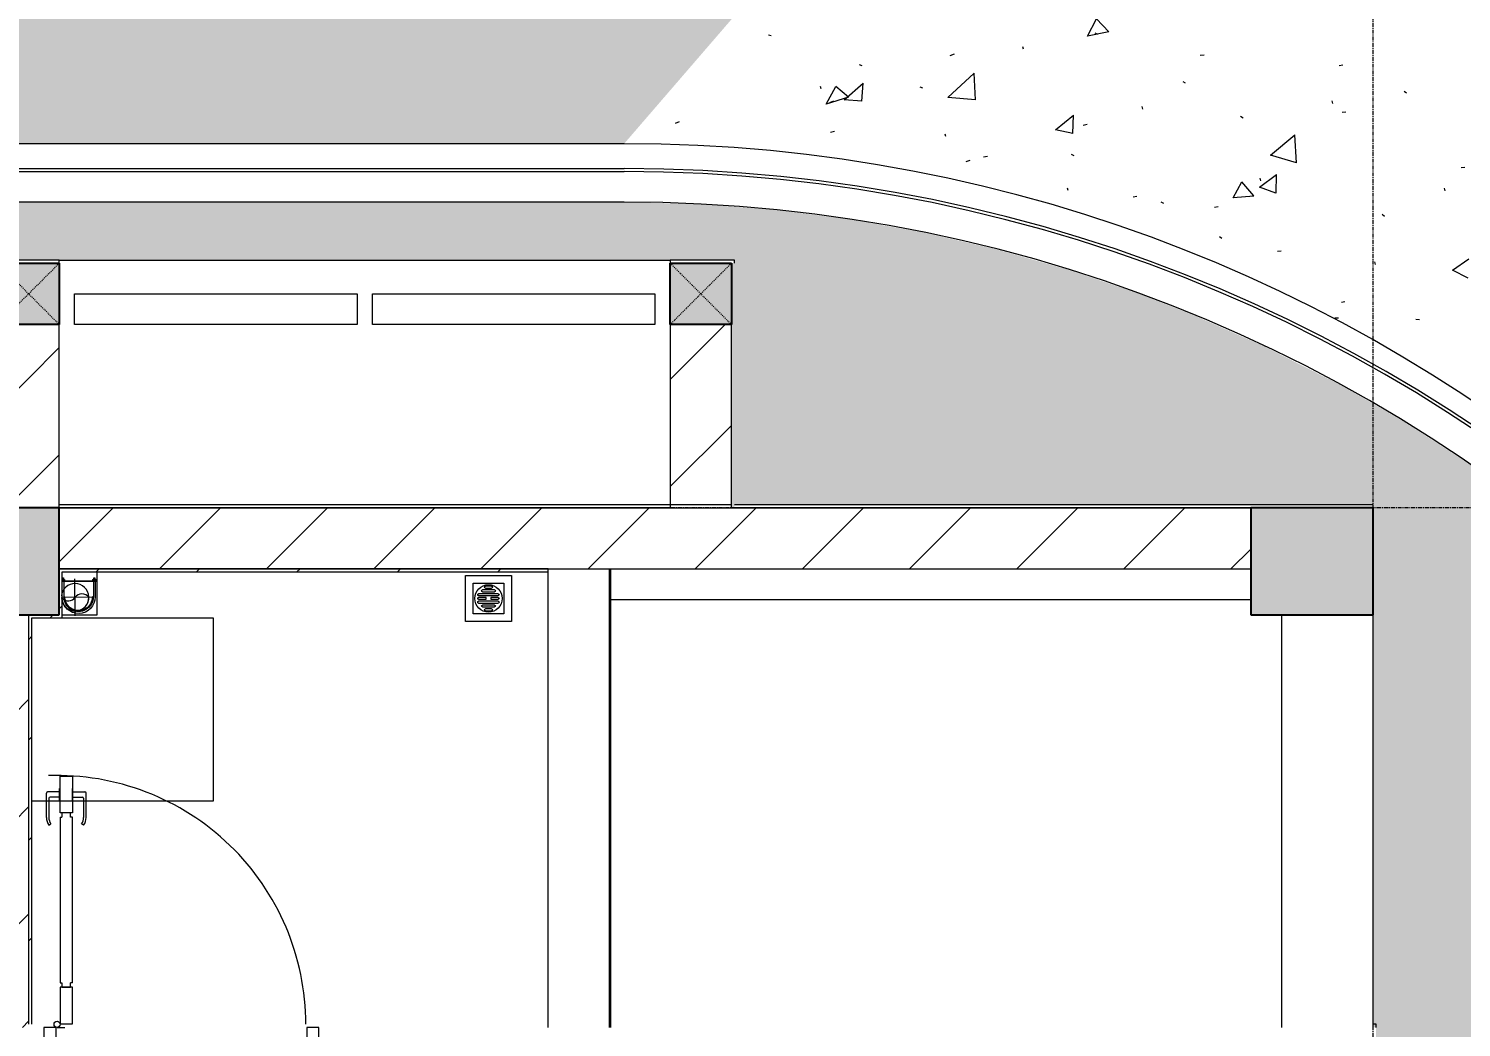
# Model space of a CAD drawing. Header units: millimetres. Extents: x 5121 to 246734, y -48180 to 129206.
# Drawn here: x 122853 to 127542, y 76537 to 79805 of the extents above; entities that cross this region are included whole.
import ezdxf

# ---------------------------------------------------------------- set-up
doc = ezdxf.new("R2010")
doc.units = ezdxf.units.MM
for name, pattern in [('Dash', [6, 3, -3]), ('Grid Line', [22.225, 12.7, -3.175, 3.175, -3.175]), ('IMPORT-CENTER _3_', [10.16, 6.35, -1.27, 1.27, -1.27])]:
    doc.linetypes.add(name, pattern=pattern)
for name, color, linetype, lineweight in [('0-1', 7, 'Continuous', 5), ('A-ANNO-DIMS', 211, 'Continuous', 9), ('A-ANNO-DIMS-310', 211, 'Continuous', 9), ('A-DETL-GENF-1', 50, 'Continuous', 9), ('A-DOOR-1', 253, 'Continuous', 9), ('A-DOOR-2', 50, 'Continuous', 9), ('A-FLOR', 192, 'Continuous', 9), ('A-FLOR-1', 50, 'Continuous', 9), ('A-FLOR-PATT', 8, 'Continuous', 9), ('A-GLAZ-CWMG', 51, 'Continuous', 9), ('A-WALL', 113, 'Continuous', 9), ('A-WALL-1', 250, 'Continuous', 18), ('A-WALL-2', 50, 'Continuous', 9), ('A-WALL-FNSH-1', 50, 'Continuous', 9), ('A-WALL-PATT-1', 9, 'Continuous', 9), ('A-WALL-PATT-2', 50, 'Continuous', 9), ('A-WALL-PATT-3', 111, 'Continuous', 9), ('G-IMPT', 8, 'Continuous', 9), ('G-IMPT-1', 254, 'Continuous', 9), ('G-IMPT-2', 8, 'IMPORT-CENTER _3_', 9), ('I-FURN-1', 253, 'Continuous', 9), ('I-WALL', 2, 'Continuous', 9), ('M-EQPM', 50, 'Continuous', 9), ('S-BEAM-1', 50, 'Continuous', 9), ('S-COLS', 52, 'Continuous', 9), ('S-COLS-1', 7, 'Continuous', 5), ('S-COLS-2', 10, 'Continuous', 25), ('S-COLS-3', 50, 'Continuous', 9), ('S-COLS-5', 52, 'Continuous', 25), ('S-COLS-HDLN', 52, 'Dash', 9), ('S-GRID-1', 1, 'Grid Line', 9)]:
    doc.layers.add(name, color=color, linetype=linetype, lineweight=lineweight)
doc.styles.add('Arial_8', font='arial_0.ttf', dxfattribs={"width": 0.9, "height": 930})
doc.dimstyles.new('1_Dim_chi_tiet_khu_đất_2', dxfattribs={"dimscale": 304.8, "dimtxt": 948.841242, "dimasz": 1.220472, "dimexe": 1.01706, "dimexo": 0.0625, "dimgap": 0.101706, "dimtad": 1, "dimdec": 0, "dimrnd": 5, "dimzin": 0, "dimdsep": 46, "dimtxsty": 'Arial_8', "dimblk1": 'OBLIQUE', "dimblk2": 'OBLIQUE', "dimsah": 1, "dimcen": 0.09, "dimdle": 1.01706, "dimazin": 0, "dimtfac": 1, "dimtdec": 4, "dimtix": 1, "dimtmove": 0, "dimatfit": 3, "dimfxl": 3.051181, "dimfxlon": 1, "dimtvp": 1, "dimtolj": 1, "dimtzin": 0, "dimarcsym": 2})
pattern_1 = [(45, (0, 0), (-175.3625, 175.3625), [])]
pattern_2 = [(45, (0, 0), (-164.40233, 164.40233), [])]

# ---------------------------------------------------------------- blocks, each defined once
blk = doc.blocks.new('NCV_TKTC_KET CAU_rvt-1-TKCS_MB TỔNG THỂ TẦNG 1')
at = {"layer": 'S-COLS-1'}
for points in [[(122252.6, 77886.9), (122952.6, 77886.9), (122952.6, 78236.9), (122252.6, 78236.9), (122252.6, 77930)], [(127252.6, 77886.9), (127252.6, 78236.9), (126852.6, 78236.9), (126852.6, 77886.9), (126952.6, 77886.9)]]:
    blk.add_hatch(color=256, dxfattribs=at).paths.add_polyline_path(points)
at = {"layer": 'A-FLOR-1'}
blk.add_line((127252.6, 76536.9), (127252.6, 77886.9), dxfattribs=at)
at = {"layer": 'S-BEAM-1'}
for p, q in [((124757.6, 76536.9), (124757.6, 78036.9)), ((124757.6, 77936.9), (126852.6, 77936.9)), ((126952.6, 77886.9), (126952.6, 76536.9)), ((127252.6, 76536.9), (127252.6, 77886.9))]:
    blk.add_line(p, q, dxfattribs=at)
at = {"layer": 'S-COLS-2'}
for p, q in [((122952.6, 78236.9), (122252.6, 78236.9)), ((122952.6, 77886.9), (122952.6, 78236.9)), ((127252.6, 78236.9), (126852.6, 78236.9)), ((126852.6, 78236.9), (126852.6, 77886.9)), ((127252.6, 77886.9), (127252.6, 78236.9)), ((122252.6, 77886.9), (122952.6, 77886.9)), ((126852.6, 77886.9), (127252.6, 77886.9))]:
    blk.add_line(p, q, dxfattribs=at)
blk = doc.blocks.new('MAY GIAT - MAY GIAT_dwg-V124-TKCS_MB TỔNG THỂ TẦNG 1')
at = {"layer": 'G-IMPT-1'}
blk.add_line((5, 596.6), (5, 2.3), dxfattribs=at)
at = {"layer": 'G-IMPT-1', "flags": 128}
blk.add_lwpolyline([(605, 102.3), (605, 596.6), (5, 596.6)], dxfattribs=at)
blk = doc.blocks.new('MAY GIAT - MAY GIAT-V133-TKCS_MB TỔNG THỂ TẦNG 1')
at = {"layer": 'I-FURN-1'}
for p, q in [((5, -596.6), (5, -2.3)), ((605, -102.3), (605, -596.6)), ((605, -596.6), (5, -596.6))]:
    blk.add_line(p, q, dxfattribs=at)
at = {"extrusion": (0, 0, -1), "zscale": -1, "rotation": 180}
blk.add_blockref('MAY GIAT - MAY GIAT_dwg-V124-TKCS_MB TỔNG THỂ TẦNG 1', (0, 0), dxfattribs=at)
blk = doc.blocks.new('DOOR_CW_01 CANH MO-PANEL KINH - DIG_01-900x2200-CỬA NHÔM KÍNH-400868-TKCS_MB TỔNG THỂ TẦNG 1')
at = {"layer": 'A-DETL-GENF-1'}
for p, q in [((-397, 872), (-357, 872)), ((-397, 752), (-397, 872)), ((-357, 872), (-357, 752)), ((-442, 737), (-442, 816.5)), ((-399, 820.5), (-438, 820.5)), ((-434, 799.5), (-434, 737)), ((-399, 803.5), (-430, 803.5)), ((-399, 831.8), (-397, 831.8)), ((-399, 792.2), (-399, 831.8)), ((-397, 792.2), (-397, 831.8)), ((-357, 792.2), (-357, 831.8)), ((-355, 831.8), (-357, 831.8)), ((-355, 792.2), (-355, 831.8)), ((-355, 820.5), (-316, 820.5)), ((-355, 803.5), (-324, 803.5)), ((-320, 799.5), (-320, 737)), ((-312, 737), (-312, 816.5)), ((-397, 792.2), (-399, 792.2)), ((-357, 752), (-397, 752)), ((-363, 752), (-391, 752)), ((-391, 752), (-391, 738)), ((-363, 738), (-363, 752)), ((-357, 792.2), (-355, 792.2)), ((-433.9, 711.2), (-427.3, 715.8)), ((-397, 738), (-391, 738)), ((-397, 738), (-397, 196)), ((-357, 738), (-363, 738)), ((-357, 196), (-357, 738)), ((-320.1, 711.2), (-326.7, 715.8)), ((-397, 196), (-391, 196)), ((-391, 196), (-391, 182)), ((-357, 196), (-363, 196)), ((-363, 182), (-363, 196)), ((-357, 182), (-397, 182)), ((-397, 182), (-397, 62)), ((-391, 182), (-363, 182)), ((-357, 62), (-357, 182)), ((-397, 62), (-357, 62))]:
    blk.add_line(p, q, dxfattribs=at)
blk.add_circle((-407, 60), 10, dxfattribs=at)
for centre, radius, start, end in [((-407, 60), 814, 360, 92), ((-438, 816.5), 4, 90, 180), ((-430, 799.5), 4, 90, 180), ((-324, 799.5), 4, 360, 90), ((-316, 816.5), 4, 0, 90), ((-397, 737), 45, 180, 215), ((-397, 737), 37, 180, 215), ((-357, 737), 37, 325, 0), ((-357, 737), 45, 325, 0)]:
    blk.add_arc(centre, radius, start, end, dxfattribs=at)
at = {"layer": 'A-DOOR-2'}
for p, q in [((-410, 50), (-450, 50)), ((-450, 50), (-450, -50)), ((-410, 0), (-410, 50)), ((-407, 50), (-382, 50)), ((450, 50), (410, 50)), ((410, 50), (410, 0)), ((450, -50), (450, 50)), ((-400, 0), (-410, 0)), ((-400, -50), (-400, 0)), ((410, 0), (400, 0)), ((400, 0), (400, -50)), ((-450, -50), (-400, -50)), ((400, -50), (450, -50))]:
    blk.add_line(p, q, dxfattribs=at)
blk = doc.blocks.new('NCV_TKTC_TANG 1_rvt-1-TKCS_MB TỔNG THỂ TẦNG 1')
at = {"layer": 'A-WALL-PATT-1'}
h = blk.add_hatch(dxfattribs=at)
h.set_pattern_fill('FP_2', color=256, style=0, pattern_type=2)
h.set_pattern_definition(pattern_1)
h.paths.add_polyline_path([(122752.6, 76536.9), (122852.6, 76536.9), (122852.6, 77886.9), (122752.6, 77886.9), (122752.6, 76544.2)])
at = {"layer": 'A-WALL-PATT-2'}
h = blk.add_hatch(dxfattribs=at)
h.set_pattern_fill('FP_10', color=256, style=0, pattern_type=2)
h.set_pattern_definition(pattern_2)
h.paths.add_polyline_path([(122952.6, 78026.9), (124552.6, 78026.9), (124552.6, 78036.9), (122952.6, 78036.9)])
h = blk.add_hatch(dxfattribs=at)
h.set_pattern_fill('FP_10', color=256, style=0, pattern_type=2)
h.set_pattern_definition(pattern_2)
h.paths.add_polyline_path([(122962.6, 77886.9), (122962.6, 78026.9), (122952.6, 78026.9), (122952.6, 77886.9)])
h = blk.add_hatch(dxfattribs=at)
h.set_pattern_fill('FP_10', color=256, style=0, pattern_type=2)
h.set_pattern_definition(pattern_2)
h.paths.add_polyline_path([(122862.6, 76546.9), (122862.6, 77886.9), (122852.6, 77886.9), (122853.3, 76546.9)])
h = blk.add_hatch(dxfattribs=at)
h.set_pattern_fill('FP_10', color=256, style=0, pattern_type=2)
h.set_pattern_definition(pattern_2)
h.paths.add_polyline_path([(122952.6, 77876.9), (122962.6, 77878.5), (122962.6, 77886.9), (122862.6, 77886.9), (122862.6, 77876.9), (122951.8, 77876.9)])
at = {"layer": 'A-WALL-1'}
for p, q in [((124552.6, 78036.9), (122952.6, 78036.9)), ((122952.6, 78036.9), (122952.6, 78026.9)), ((122952.6, 78026.9), (122952.6, 77886.9)), ((122962.6, 78026.9), (124552.6, 78026.9)), ((122962.6, 77886.9), (122962.6, 78026.9)), ((124552.6, 78026.9), (124552.6, 78036.9)), ((122862.6, 77886.9), (122852.6, 77886.9)), ((122952.6, 77886.9), (122862.6, 77886.9)), ((122962.6, 77876.9), (122962.6, 77886.9)), ((122862.6, 76546.9), (122862.6, 77876.9)), ((122862.6, 77876.9), (122962.6, 77876.9))]:
    blk.add_line(p, q, dxfattribs=at)
at = {"layer": 'A-WALL-2'}
for p, q in [((124552.6, 76536.9), (124552.6, 78026.9)), ((124752.6, 78036.9), (124752.6, 76536.9)), ((122852.6, 77886.9), (122852.6, 76546.9))]:
    blk.add_line(p, q, dxfattribs=at)
at = {"layer": 'A-DOOR-1'}
blk.add_blockref('DOOR_CW_01 CANH MO-PANEL KINH - DIG_01-900x2200-CỬA NHÔM KÍNH-400868-TKCS_MB TỔNG THỂ TẦNG 1', (123352.6, 76486.9), dxfattribs=at)
at = {"layer": 'I-FURN-1', "rotation": 90.00000000000098}
blk.add_blockref('MAY GIAT - MAY GIAT-V133-TKCS_MB TỔNG THỂ TẦNG 1', (122860.3, 77272), dxfattribs=at)
blk = doc.blocks.new('FP_191-TKCS_MB TỔNG THỂ TẦNG 1')
at = {"layer": 'A-FLOR-PATT'}
for p, q in [((126317.9, 79780.4), (126347.9, 79836.5)), ((126387.4, 79793.8), (126348, 79836.5)), ((125282.3, 79781.1), (125273.7, 79783.7)), ((126387.4, 79793.7), (126317.9, 79780.4)), ((126351.5, 79785), (126343.2, 79789.3)), ((125881.2, 79720.6), (125868, 79715.8)), ((126108.7, 79737.5), (126106.3, 79745.4)), ((126699.7, 79718.3), (126687.3, 79716.8)), ((125580.9, 79683.3), (125572.3, 79686.3)), ((127153.4, 79684.7), (127141.2, 79682.5)), ((125521.6, 79571.6), (125583.6, 79626.5)), ((125580, 79567.1), (125583.7, 79626.5)), ((125861.2, 79579.1), (125947.3, 79658.5)), ((125951.7, 79571.6), (125947.4, 79658.5)), ((126639.1, 79625.9), (126630.8, 79630.7)), ((125446.2, 79607.9), (125443.8, 79615.3)), ((125462.8, 79557.4), (125494.4, 79615.5)), ((125535.6, 79580.7), (125462.9, 79557.5)), ((125535.6, 79580.7), (125494.5, 79615.5)), ((125778.6, 79609.5), (125770, 79612.9)), ((125951.7, 79571.6), (125861.3, 79579.1)), ((127362.4, 79593), (127354.6, 79598.9)), ((125486.8, 79567.4), (125473.3, 79561.8)), ((125580, 79567.1), (125521.7, 79571.6)), ((126499.3, 79541.7), (126496.9, 79549.8)), ((127120.7, 79559.3), (127118.4, 79567.9)), ((127163.8, 79530.9), (127151.8, 79530.4)), ((124982, 79499.6), (124968.4, 79494.3)), ((126213.7, 79473.9), (126272.6, 79521.6)), ((126270.5, 79461.6), (126272.7, 79521.6)), ((126316.9, 79490.9), (126304, 79487.3)), ((126827.2, 79511.7), (126819, 79516.8)), ((125489.7, 79468.4), (125476.4, 79464.4)), ((125854.3, 79452), (125851.8, 79459.5)), ((126270.5, 79461.6), (126213.8, 79473.9)), ((126917.2, 79390.5), (126996.6, 79457)), ((127001.9, 79365.6), (126996.7, 79457)), ((125990.5, 79386.5), (125977.5, 79383.7)), ((126274.6, 79388.9), (126266.1, 79393.1)), ((127001.9, 79365.6), (126917.2, 79390.5)), ((125933, 79373.1), (125919.9, 79368.7)), ((127553.2, 79350.6), (127541.5, 79349.3)), ((126795.3, 79251), (126822.8, 79303.8)), ((126862.2, 79257.1), (126822.8, 79303.8)), ((126880.8, 79285.8), (126936.7, 79327.7)), ((126885.2, 79306.9), (126882.8, 79315.2)), ((126935, 79266.2), (126936.7, 79327.7)), ((126255.1, 79274.8), (126252.5, 79282.6)), ((126479.5, 79255.2), (126467, 79253.6)), ((126862.2, 79257), (126795.3, 79251)), ((126934.9, 79266.2), (126880.8, 79285.7)), ((127488.9, 79273.9), (127486.7, 79282.8)), ((126567.5, 79232), (126559.1, 79236.7)), ((126745.9, 79221.8), (126733.5, 79219.2)), ((127290.6, 79190.4), (127282.8, 79196.3)), ((126757.9, 79117.8), (126749.7, 79122.9)), ((126952.3, 79076.3), (126940.2, 79075.8)), ((127261, 79033.2), (127258.7, 79041.9)), ((127513, 79013.9), (127566.3, 79051.6)), ((127563.8, 78987.7), (127513, 79013.9)), ((127160.8, 78910.3), (127148.9, 78908.7)), ((127139.2, 78857.8), (127127.4, 78857.8)), ((127404.3, 78852.1), (127392.8, 78852.6))]:
    blk.add_line(p, q, dxfattribs=at)
blk = doc.blocks.new('TKTC_XREF_251221_MB TANG 1 - TKTC_XREF_260130_MB TANG 1_dwg_CUM U_DN100-V270-TKCS_MB TỔNG THỂ TẦNG 1')
at = {"layer": 'G-IMPT'}
for p, q in [((-79.1, 66.6), (-79.1, 63.4)), ((-76.6, 66.6), (-76.6, 63.4)), ((-74.6, 66.6), (-74.6, 63.4)), ((-72.7, 67.8), (-72.7, 60.7)), ((-66.9, 62.1), (-71.7, 62.1)), ((-79.1, -63.4), (-79.1, -66.6)), ((-76.6, -63.4), (-76.6, -66.6)), ((-74.6, -63.4), (-74.6, -66.6)), ((-72.7, -60.7), (-72.7, -69.3)), ((-66.9, -62.1), (-71.7, -62.1)), ((-66.9, -67.9), (-71.7, -67.9)), ((-65, -69), (0, -69))]:
    blk.add_line(p, q, dxfattribs=at)
at = {"layer": 'G-IMPT', "flags": 128}
for points in [[(-72.7, 67.6), (-78.1, 67.6), (-78.1, 62.4), (-72.7, 62.4)], [(-71.7, 59.2), (-66.9, 59.2), (-66.9, 67.8)], [(-65, 67.8), (-65, 57.3), (-66.9, 57.3), (-66.9, 59.2)], [(-65, 61), (0, 61), (0, 57)], [(-71.7, -70.8), (-66.9, -70.8), (-66.9, -59.2), (-71.7, -59.2)], [(-66.9, -59.2), (-66.9, -57.3), (-65, -57.3), (-65, -72.7), (-66.9, -72.7), (-66.9, -70.8)], [(-65, -61), (0, -61), (0, -57)], [(-72.7, -62.4), (-78.1, -62.4), (-78.1, -67.6), (-72.7, -67.6)]]:
    blk.add_lwpolyline(points, dxfattribs=at)
at = {"layer": 'G-IMPT'}
for centre, radius, start, end in [((-78.1, 66.6), 0.96, 90, 180), ((-78.1, 63.4), 0.96, 180, 270), ((-67.9, 65), 4.8, 144.53447, 216.8699), ((-71.1, 60.7), 1.56, 112.61986, 247.38014), ((0, 0), 69, 270, 87.26188), ((0, 0), 61, 270, 90), ((0, 0), 57, 270, 90), ((-71.1, -60.7), 1.56, 112.61986, 247.38014), ((-78.1, -63.4), 0.96, 90, 180), ((-78.1, -66.6), 0.96, 180, 270), ((-67.9, -65), 4.8, 143.1301, 216.8699), ((-71.1, -69.3), 1.56, 112.61986, 247.38014)]:
    blk.add_arc(centre, radius, start, end, dxfattribs=at)
blk = doc.blocks.new('TKTC_XREF_251221_MB TANG 1 - TKTC_XREF_260130_MB TANG 1_dwg_$cc-V271-TKCS_MB TỔNG THỂ TẦNG 1')
at = {"layer": 'G-IMPT'}
for centre, radius, start, end in [((0, 0), 0.5, 96.0564, 360), ((0, 0), 0.5, 96.0564, 270), ((0.188, 0.25), 0.313, 134.0438, 233.1301), ((-0.188, -0.25), 0.313, 306.8699, 53.1301), ((0, 0), 0.5, 360, 83.864)]:
    blk.add_arc(centre, radius, start, end, dxfattribs=at)
at = {"layer": 'G-IMPT-2'}
for p, q in [((-0.673, 0), (0.673, 0)), ((0, -0.673), (0, 0.466))]:
    blk.add_line(p, q, dxfattribs=at)
blk = doc.blocks.new('TKTC_XREF_251221_MB TANG 1 - TKTC_XREF_260130_MB TANG 1_dwg_THU NUOC - THU NUOC-444531-TKCS_MB TẦNG 1-4202124-TKCS_MB TỔNG THỂ TẦNG 1')
at = {"layer": 'M-EQPM'}
for p, q in [((-23.3, 10.8), (40.9, 10.8)), ((40.9, 4.8), (-23.3, 4.8)), ((-11, 23.3), (28.5, 23.3)), ((28.5, 17.3), (-11, 17.3)), ((-1.1, 35.6), (18.5, 35.6)), ((18.5, 29.6), (-1.1, 29.6)), ((-23.3, -13.6), (40.9, -13.6)), ((40.9, -19.6), (-23.3, -19.6)), ((-11, -26.1), (28.5, -26.1)), ((28.5, -32.1), (-11, -32.1)), ((-1.1, -38.5), (18.5, -38.5)), ((18.5, -44.5), (-1.1, -44.5))]:
    blk.add_line(p, q, dxfattribs=at)
at = {"layer": 'M-EQPM', "flags": 128}
for points in [[(83.7, -79.4), (83.7, 70.6), (-66.3, 70.6), (-66.3, -79.4)], [(58.7, -54.4), (58.7, 45.6), (-41.3, 45.6), (-41.3, -54.4)]]:
    blk.add_lwpolyline(points, close=True, dxfattribs=at)
for points in [[(-23.3, -1.2), (0.7, -1.2), (0.7, -7.2), (-23.3, -7.2)], [(40.9, -7.2), (16.7, -7.2), (16.7, -1.2), (40.9, -1.2)]]:
    blk.add_lwpolyline(points, dxfattribs=at)
at = {"layer": 'M-EQPM'}
for centre, radius, start, end in [((8.7, -4.4), 45, 360, 180), ((8.7, -4.4), 45, 360, 180), ((-23.3, 7.8), 3, 90, 270), ((-11, 20.3), 3, 90, 270), ((-1.1, 32.6), 3, 90, 270), ((18.5, 32.6), 3, 270, 90), ((28.5, 20.3), 3, 270, 90), ((40.9, 7.8), 3, 270, 90), ((8.7, -4.4), 45, 180, 360), ((8.7, -4.4), 45, 180, 360), ((-23.3, -4.2), 3, 90, 270), ((-23.3, -16.6), 3, 90, 270), ((-11, -29.1), 3, 90, 270), ((-1.1, -41.5), 3, 90, 270), ((18.5, -41.5), 3, 270, 90), ((28.5, -29.1), 3, 270, 90), ((40.9, -4.2), 3, 270, 90), ((40.9, -16.6), 3, 270, 90)]:
    blk.add_arc(centre, radius, start, end, dxfattribs=at)
blk = doc.blocks.new('TKTC_XREF_251221_MB TANG 1 - TKTC_XREF_260130_MB TANG 1_dwg-4202109-TKCS_MB TỔNG THỂ TẦNG 1')
at = {"layer": 'G-IMPT'}
blk.add_line((-75899.1, -324809.7), (-75899.1, -323459.7), dxfattribs=at)
at = {"layer": 'G-IMPT', "flags": 128}
for points in [[(-80189.1, -323349.7), (-80075.1, -323349.7), (-80075.1, -323319)], [(-80189.1, -323459.6), (-80075.4, -323459.6), (-80075.4, -323349.7), (-80189.1, -323349.7)]]:
    blk.add_lwpolyline(points, dxfattribs=at)
at = {"xscale": 90.00000000005122, "yscale": 90.00000000005122, "zscale": 90.00000000005122, "rotation": 90.37402677993775}
blk.add_blockref('TKTC_XREF_251221_MB TANG 1 - TKTC_XREF_260130_MB TANG 1_dwg_$cc-V271-TKCS_MB TỔNG THỂ TẦNG 1', (-80147.1, -323402.6), dxfattribs=at)
at = {"extrusion": (0, 0, -1), "xscale": 0.7894736842105242, "yscale": 0.7894736842105242, "zscale": -0.7894736842105242, "rotation": 269.9999999984439}
blk.add_blockref('TKTC_XREF_251221_MB TANG 1 - TKTC_XREF_260130_MB TANG 1_dwg_CUM U_DN100-V270-TKCS_MB TỔNG THỂ TẦNG 1', (80135.6, -323401), dxfattribs=at)
at = {"extrusion": (0, 0, -1), "zscale": -1}
blk.add_blockref('TKTC_XREF_251221_MB TANG 1 - TKTC_XREF_260130_MB TANG 1_dwg_THU NUOC - THU NUOC-444531-TKCS_MB TẦNG 1-4202124-TKCS_MB TỔNG THỂ TẦNG 1', (78785.5, -323401.9), dxfattribs=at)
blk = doc.blocks.new('TKTC_XREF_251221_MB TANG 1 - TKTC_XREF_251221_MB TANG 1-2038492-TKCS_MB TỔNG THỂ TẦNG 1')
blk.add_blockref('TKTC_XREF_251221_MB TANG 1 - TKTC_XREF_260130_MB TANG 1_dwg-4202109-TKCS_MB TỔNG THỂ TẦNG 1', (169499.1, 384109.7))
blk = doc.blocks.new('Rectangular Mullion - 50 x 100mm-3197012-TKCS_MB TỔNG THỂ TẦNG 1')
at = {"layer": 'A-GLAZ-CWMG'}
for p, q in [((123977.5, 78836.9), (123977.5, 78936.9)), ((123977.5, 78936.9), (124902.5, 78936.9)), ((124902.5, 78936.9), (124902.5, 78836.9)), ((124902.5, 78836.9), (123977.5, 78836.9))]:
    blk.add_line(p, q, dxfattribs=at)
blk = doc.blocks.new('G1_SOF - BO TRU - 200x200-3197024-TKCS_MB TỔNG THỂ TẦNG 1')
at = {"layer": 'S-COLS-3'}
blk.add_hatch(color=256, dxfattribs=at).paths.add_polyline_path([(-100, 100), (-100, -100), (100, -100), (100, 100)])
at = {"layer": 'S-COLS-5'}
for p, q in [((-100, 100), (100, 100)), ((-100, -100), (-100, 100)), ((100, 100), (100, -100)), ((100, -100), (-100, -100))]:
    blk.add_line(p, q, dxfattribs=at)
at = {"layer": 'S-COLS-HDLN'}
for p, q in [((100, -100), (-100, 100)), ((-100, -100), (100, 100))]:
    blk.add_line(p, q, dxfattribs=at)
blk = doc.blocks.new('DIMBLOCK35-TKCS_MB TỔNG THỂ TẦNG 1')
at = {"layer": 'A-ANNO-DIMS-310'}
for p, q in [((126517.9, 83134.5), (125641, 82257.6)), ((125860.2, 82476.8), (126517.9, 83134.5)), ((133079.3, 75257.8), (125641, 82696)), ((133517.7, 76134.6), (132640.9, 75257.8)), ((132860.1, 75477), (133517.7, 76134.6))]:
    blk.add_line(p, q, dxfattribs=at)
at = {"layer": 'A-ANNO-DIMS-310', "lineweight": 25}
for p, q in [((125860.2, 82476.8), (125597.2, 82476.8)), ((125860.2, 82476.8), (126123.3, 82476.8)), ((132860.1, 75477), (132597.1, 75477)), ((132860.1, 75477), (133123.1, 75477))]:
    blk.add_line(p, q, dxfattribs=at)
at = {"layer": 'A-ANNO-DIMS-310', "color": 0, "insert": (129327.5, 80760.9), "char_height": 930, "width": 3083.004, "attachment_point": 1, "rotation": 315, "line_spacing_factor": 0.941778, "style": 'Arial_8'}
blk.add_mtext('9900', dxfattribs=at)
blk = doc.blocks.new('_Oblique')
at = {"color": 0, "linetype": 'ByBlock', "lineweight": -2}
blk.add_line((-0.5, -0.5), (0.5, 0.5), dxfattribs=at)

msp = doc.modelspace()

# ---------------------------------------------------------------- hatches: boundary and pattern name
at = {"layer": 'A-FLOR-PATT'}
h = msp.add_hatch(dxfattribs=at)
h.set_pattern_fill('FP_25', color=256, style=0, pattern_type=2)
h.set_pattern_definition([(49.953, (0, 282.2), (677.725, -59.1966), [70.797, -778.767]), (355.008, (0, 282.2), (-131.1004, 709.5524), [56.692, -623.613]), (100.468, (56.5, 277.3), (546.6266, 650.3527), [60.13, -661.432]), (46.137, (0, 470.9), (1008.4157, -156.129), [106.207, -1168.279]), (96.647, (84, 457.9), (883.1364, 918.9035), [90.192, -992.115]), (351.199, (0, 470.9), (883.1374, 918.904), [85.036, -935.395]), (20.968, (94.5, 423.7), (564.0042, -379.797), [70.851, -779.36]), (326.044, (94.5, 423.7), (229.9053, 684.042), [56.663, -623.297]), (71.423, (141.5, 392.05), (793.9075, 304.2515), [60.137, -661.507]), (37.454, (0, 282.2), (11.48995, 314.02265), [10.387, -605.296, 10.387, -622.293, -625.598]), (37.454, (0, 282.2), (11.48995, 314.02265), [-1248.363, 10.387, -615.211]), (7.488, (0, 282.2), (248.5671, 372.0547), [10.393, -350.541, 10.393, -591.478, -238.575]), (7.488, (0, 282.2), (248.5671, 372.0547), [-962.806, 10.393, -228.182]), (327.543, (-210.7, 282.2), (504.39805, -21.27714), [10.389, -225.718, 10.389, -726.265, -977.482]), (327.543, (-210.7, 282.2), (504.39805, -21.27714), [-972.76, 10.389, -967.094]), (317.547, (-305.2, 282.2), (551.0416, 94.4269), [10.386, -296.468, 10.386, -1172.652]), (317.547, (-305.2, 282.2), (551.0416, 94.4269), [-317.239, -478.691, 10.386, -683.575])])
h.paths.add_polyline_path([(103897.3, 79428.2), (124801.6, 79428.2), (128158.5, 83316.9), (97765.9, 83316.9), (100352.6, 79428.2), (101427.9, 79428.2)])
h = msp.add_hatch(dxfattribs=at)
h.set_pattern_fill('FP_23', color=256, style=0, pattern_type=2)
h.set_pattern_definition([(0, (236.2, 15.75), (787.4, 787.4), [118.11, -23.622, 31.496, -23.622, -590.55]), (0, (236.2, 15.75), (787.4, 787.4), [-196.85, 118.11, -472.44]), (0, (196.85, 39.4), (787.4, 787.4), [78.74, -59.055, 118.11, -59.055, -472.44]), (0, (196.85, 39.4), (787.4, 787.4), [-314.96, 78.74, -393.7]), (0, (472.44, 354.3), (787.4, 787.4), [98.425, -39.37, 98.425, -551.18]), (0, (78.74, 511.8), (787.4, 787.4), [39.37, -78.74, 39.37, -629.92]), (90, (157.5, 511.8), (-787.4, 787.4), [70.866, -716.534]), (90, (393.7, 39.4), (-787.4, 787.4), [78.74, -708.66]), (90, (590.55, 354.3), (-787.4, 787.4), [78.74, -708.66]), (45, (496.06, 31.5), (0, 787.4002), [78.74, -1034.812]), (135, (291.34, 31.5), (-787.4002, 6e-14), [78.74, -1034.812]), (63.435, (472.44, 35.43), (-0.0007, 787.4), [78.74, -1681.94]), (75.964, (433.07, 39.37), (-0.00383, 787.3999), [78.74, -3167.793]), (75.964, (629.92, 354.33), (-0.00383, 787.3999), [62.992, -3183.541]), (75.964, (173.23, 511.81), (-0.00383, 787.3999), [55.118, -3191.415]), (104.036, (354.33, 39.37), (0.00383, 787.3999), [78.74, -3167.793]), (104.036, (551.18, 354.33), (0.00383, 787.3999), [62.992, -3183.541]), (104.036, (141.73, 511.81), (0.00383, 787.3999), [55.118, -3191.415]), (116.565, (314.96, 35.43), (0.0007, 787.4), [78.74, -1681.939])])
h.paths.add_polyline_path([(127252.6, 17346.9), (128812.2, 17347.5), (128913.1, 17354.5), (129012.7, 17373), (129116.8, 17405.7), (129208.7, 17446.6), (129291.6, 17495), (129356.5, 17541.1), (129431, 17607.6), (129513.7, 17704.9), (129555.2, 17763.4), (129603.5, 17850.8), (129648.4, 17966.1), (129669.3, 18038.9), (129686.7, 18149), (129691.6, 18300.2), (129691.6, 33727.4), (128462.6, 33727.4), (128462.6, 33737.4), (127262.6, 33737.4), (127262.6, 27336.9), (127252.6, 27336.9), (127252.6, 25711.9), (127262.6, 25711.9), (127262.6, 19136.9), (127252.6, 19136.9), (127252.6, 17596.9), (127262.6, 17596.9), (127262.6, 17586.9), (127252.6, 17586.9), (127252.6, 17536.9)])
h.paths.add_polyline_path([(127262.6, 37137.4), (129701.6, 37137.4), (129701.6, 40386.3), (129693.8, 40471.7), (129671.1, 40555.4), (129647.1, 40613.3), (129606.1, 40680.2), (129555.2, 40739.9), (129495.5, 40790.8), (129409.4, 40839.8), (129356.1, 40861.9), (129279.8, 40880.2), (129201.6, 40886.3), (128501.6, 40886.3), (128501.6, 61586.3), (129208.7, 61586.9), (129287, 61594.2), (129370.7, 61616.8), (129428.6, 61640.8), (129495.5, 61681.8), (129555.2, 61732.8), (129606.1, 61792.4), (129650.4, 61867.2), (129677.2, 61931.8), (129695.5, 62008.1), (129701.6, 62086.3), (129701.6, 74336.9), (129695.3, 74585.1), (129676.5, 74832.7), (129645.1, 75078.9), (129586.3, 75387.9), (129545.2, 75565.1), (129460.7, 75851.2), (129396.6, 76038.7), (129304.5, 76269.3), (129175.1, 76544.2), (129085.9, 76714.9), (128959, 76930.4), (128817.7, 77143.9), (128666.7, 77348.2), (128501.6, 77548.5), (128337.2, 77728.8), (128131.6, 77930), (127973.6, 78071), (127766.6, 78236.9), (127579.5, 78372.8), (127348.8, 78521.6), (127154.9, 78634.2), (126896.1, 78765.3), (126668.6, 78865.9), (126486.1, 78937.9), (126253.1, 79016.6), (126016.5, 79083.6), (125777.1, 79138.6), (125535.3, 79181.5), (125291.7, 79212.2), (125047, 79230.7), (124801.6, 79236.9), (118352.6, 79236.9), (118352.6, 78636.9), (118652.6, 78636.9), (118652.6, 78246.9), (122742.5, 78246.9), (122742.5, 78236.9), (122752.5, 78236.9), (122752.6, 79046.9), (125162.5, 79046.9), (125162.5, 79036.9), (125152.5, 79036.9), (125152.5, 78236.9), (125162.5, 78236.9), (125162.9, 78246.9), (127252.6, 78246.9), (127252.6, 76536.9), (127262.6, 76536.9), (127262.6, 69762.3), (127252.6, 69761.9), (127252.6, 68136.9), (127262.1, 68136.9), (127262.6, 61561.9), (127252.6, 61561.9), (127252.6, 56842.4), (127262.6, 56842.4), (127262.6, 53361.9), (127252.6, 53361.9), (127252.6, 51736.9), (127262.6, 51736.9), (127262.6, 45161.9), (127252.6, 45161.9), (127252.6, 43536.9), (127262.6, 43536.9), (127262.6, 37150.6)])
h.paths.add_polyline_path([(114552.6, 78246.9), (114552.6, 78636.9), (114852.6, 78639), (114852.6, 79318.2), (100282.9, 79315.8), (100172.4, 79311.5), (99993.1, 79291.8), (99836.3, 79264.3), (99668, 79222.6), (99489.3, 79163.9), (99325.3, 79096.7), (99184.5, 79028.3), (99012.1, 78927.4), (98855.2, 78818.7), (98723.2, 78712.8), (98623, 78622.9), (98493.2, 78488.3), (98392, 78369), (98301.8, 78246.9), (114542.6, 78246.9)])
at = {"layer": 'A-WALL-PATT-3'}
h = msp.add_hatch(dxfattribs=at)
h.set_pattern_fill('FP_1', color=256, style=0, pattern_type=2)
h.set_pattern_definition(pattern_1)
h.paths.add_polyline_path([(122752.6, 78236.9), (122952.5, 78236.9), (122952.5, 78836.9), (122752.5, 78836.9), (122752.5, 78236.9)])
h = msp.add_hatch(dxfattribs=at)
h.set_pattern_fill('FP_1', color=256, style=0, pattern_type=2)
h.set_pattern_definition(pattern_1)
h.paths.add_polyline_path([(124952.5, 78236.9), (125152.5, 78236.9), (125152.5, 78836.9), (124952.5, 78836.9), (124952.5, 78260.5)])
h = msp.add_hatch(dxfattribs=at)
h.set_pattern_fill('FP_1', color=256, style=0, pattern_type=2)
h.set_pattern_definition(pattern_1)
h.paths.add_polyline_path([(123652.6, 78036.9), (126852.6, 78036.9), (126852.6, 78236.9), (122952.6, 78236.9), (122952.6, 78036.9)])

# ---------------------------------------------------------------- linework, layer by layer
at = {"layer": 'A-FLOR'}
msp.add_line((124801.6, 79428.2), (100352.6, 79428.2), dxfattribs=at)
msp.add_arc((124801.6, 74428.2), 5000, 5.3498, 90, dxfattribs=at)
at = {"layer": 'A-WALL'}
for p, q in [((118252.6, 79346.9), (124801.6, 79346.9)), ((118252.6, 79336.9), (124801.6, 79336.9)), ((124801.6, 79236.9), (118352.6, 79236.9))]:
    msp.add_line(p, q, dxfattribs=at)
for radius in [5010, 5000, 5000, 4900]:
    msp.add_arc((124801.6, 74336.9), radius, 0, 90, dxfattribs=at)
at = {"layer": 'A-WALL-1'}
for p, q in [((122952.5, 79046.9), (122752.5, 79046.9)), ((122952.5, 79036.9), (122952.5, 79046.9)), ((125162.5, 79046.9), (124952.5, 79046.9)), ((124952.5, 79046.9), (124952.5, 79036.9)), ((125162.5, 79036.9), (125162.5, 79046.9)), ((122952.5, 78236.9), (122952.5, 78836.9)), ((124952.5, 78836.9), (124952.5, 78236.9)), ((125152.5, 78236.9), (125152.5, 78836.9)), ((122742.5, 78236.9), (122952.5, 78236.9)), ((124952.5, 78236.9), (122952.6, 78236.9)), ((122952.6, 78236.9), (122952.6, 78036.9)), ((126852.6, 78236.9), (125152.5, 78236.9)), ((125152.5, 78236.9), (125162.5, 78236.9)), ((126852.6, 78036.9), (126852.6, 78236.9)), ((122952.6, 78036.9), (126852.6, 78036.9)), ((127262.6, 76546.9), (127252.6, 76546.9)), ((127262.6, 76536.9), (127262.6, 76546.9))]:
    msp.add_line(p, q, dxfattribs=at)
at = {"layer": 'A-WALL-FNSH-1'}
for p, q in [((125152.5, 78246.9), (122952.5, 78246.9)), ((122952.5, 78236.9), (125152.5, 78236.9)), ((127252.6, 78246.9), (125162.5, 78246.9)), ((125162.5, 78236.9), (127252.6, 78236.9))]:
    msp.add_line(p, q, dxfattribs=at)
at = {"layer": 'I-WALL'}
msp.add_line((122952.5, 79046.9), (124952.5, 79046.9), dxfattribs=at)
at = {"layer": 'S-GRID-1'}
for p, q in [((127252.6, 78232.7), (127252.6, 85982.7)), ((129301.8, 78236.9), (31601.8, 78236.9)), ((127252.6, 23210.6), (127252.6, 78232.7))]:
    msp.add_line(p, q, dxfattribs=at)

# ---------------------------------------------------------------- block references
at = {"layer": '0-1'}
for name in ['NCV_TKTC_KET CAU_rvt-1-TKCS_MB TỔNG THỂ TẦNG 1', 'NCV_TKTC_TANG 1_rvt-1-TKCS_MB TỔNG THỂ TẦNG 1']:
    msp.add_blockref(name, (0, 0), dxfattribs=at)
at = {"layer": 'A-FLOR'}
msp.add_blockref('FP_191-TKCS_MB TỔNG THỂ TẦNG 1', (0, 0), dxfattribs=at)
at = {"layer": 'A-GLAZ-CWMG'}
for p in [(-975, 0), (0, 0)]:
    msp.add_blockref('Rectangular Mullion - 50 x 100mm-3197012-TKCS_MB TỔNG THỂ TẦNG 1', p, dxfattribs=at)
at = {"layer": 'M-EQPM'}
msp.add_blockref('TKTC_XREF_251221_MB TANG 1 - TKTC_XREF_251221_MB TANG 1-2038492-TKCS_MB TỔNG THỂ TẦNG 1', (33652.6, 17236.9), dxfattribs=at)
at = {"layer": 'S-COLS', "rotation": 180}
for p in [(122852.5, 78936.9), (125052.5, 78936.9)]:
    msp.add_blockref('G1_SOF - BO TRU - 200x200-3197024-TKCS_MB TỔNG THỂ TẦNG 1', p, dxfattribs=at)

# ---------------------------------------------------------------- dimensions: what is measured, and where the dimension line sits
at = {"layer": 'A-ANNO-DIMS'}
dim = msp.add_linear_dim(base=(125860.2, 82476.8), p1=(133517.7, 76134.6), p2=(126517.9, 83134.5), angle=315, dimstyle='1_Dim_chi_tiet_khu_đất_2', override={"dimpost": '<>', "dimfxl": 9899.293179}, dxfattribs=at)
dim.commit()
dim.dimension.update_dxf_attribs({"geometry": 'DIMBLOCK35-TKCS_MB TỔNG THỂ TẦNG 1', "text_midpoint": (129717.9, 79334.6)})

doc.saveas('drawing.dxf')
